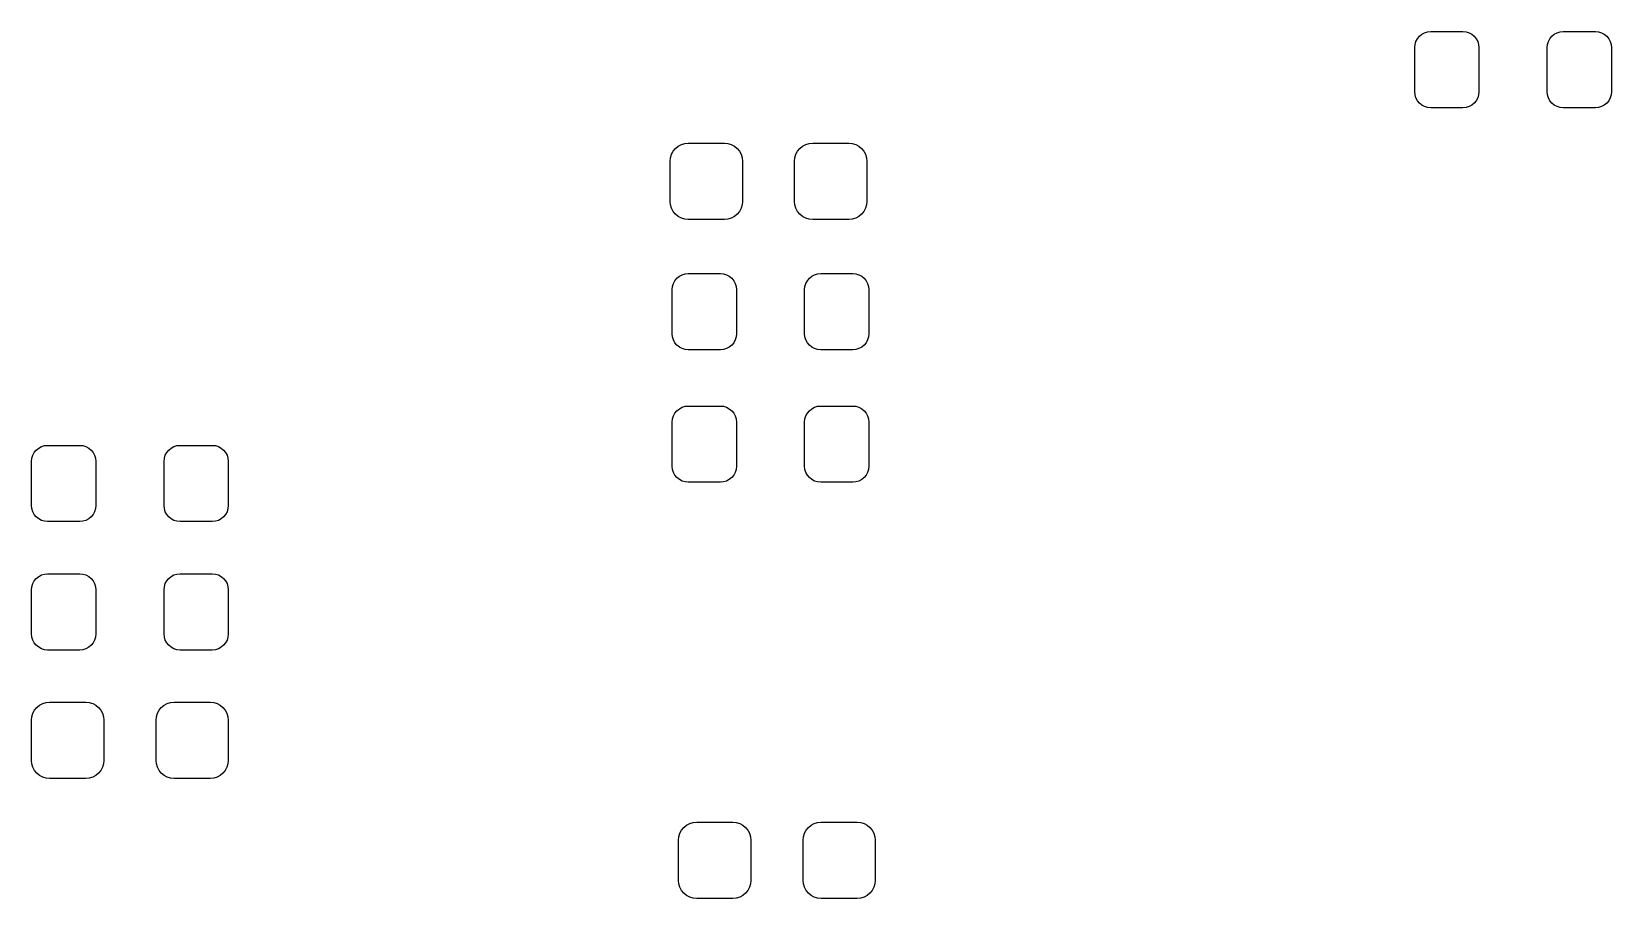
# Model space of a CAD drawing. Extents: x 107 to 210, y -143 to -92.
# Drawn here: x 106.57 to 126.25, y -117.38 to -106.58 of the extents above; entities that cross this region are included whole.
import ezdxf

# ---------------------------------------------------------------- set-up
doc = ezdxf.new("R2010")
doc.units = 0
doc.layers.add('BLACK', color=7, linetype='CONTINUOUS')

msp = doc.modelspace()

# ---------------------------------------------------------------- linework, layer by layer
at = {"layer": 'BLACK', "linetype": 'CONTINUOUS'}
for p, q in [((123.815, -106.698), (123.834, -106.664)), ((123.834, -106.664), (123.859, -106.634)), ((123.859, -106.634), (123.889, -106.609)), ((123.889, -106.609), (123.923, -106.59)), ((123.923, -106.59), (123.961, -106.579)), ((123.961, -106.579), (124, -106.575)), ((124, -106.575), (124.4, -106.575)), ((124.4, -106.575), (124.439, -106.579)), ((124.439, -106.579), (124.477, -106.59)), ((124.477, -106.59), (124.511, -106.609)), ((124.511, -106.609), (124.541, -106.634)), ((124.541, -106.634), (124.566, -106.664)), ((124.566, -106.664), (124.585, -106.698)), ((125.465, -106.698), (125.484, -106.664)), ((125.484, -106.664), (125.509, -106.634)), ((125.509, -106.634), (125.539, -106.609)), ((125.539, -106.609), (125.573, -106.59)), ((125.573, -106.59), (125.611, -106.579)), ((125.611, -106.579), (125.65, -106.575)), ((125.65, -106.575), (126.05, -106.575)), ((126.05, -106.575), (126.089, -106.579)), ((126.089, -106.579), (126.127, -106.59)), ((126.127, -106.59), (126.161, -106.609)), ((126.161, -106.609), (126.191, -106.634)), ((126.191, -106.634), (126.216, -106.664)), ((126.216, -106.664), (126.235, -106.698)), ((123.8, -106.775), (123.804, -106.736)), ((123.8, -107.325), (123.8, -106.775)), ((123.804, -106.736), (123.815, -106.698)), ((124.585, -106.698), (124.596, -106.736)), ((124.596, -106.736), (124.6, -106.775)), ((124.6, -106.775), (124.6, -107.325)), ((125.45, -106.775), (125.454, -106.736)), ((125.45, -107.325), (125.45, -106.775)), ((125.454, -106.736), (125.465, -106.698)), ((126.235, -106.698), (126.246, -106.736)), ((126.246, -106.736), (126.25, -106.775)), ((126.25, -106.775), (126.25, -107.325)), ((123.804, -107.364), (123.8, -107.325)), ((123.815, -107.402), (123.804, -107.364)), ((123.834, -107.436), (123.815, -107.402)), ((123.859, -107.466), (123.834, -107.436)), ((124.566, -107.436), (124.541, -107.466)), ((124.585, -107.402), (124.566, -107.436)), ((124.596, -107.364), (124.585, -107.402)), ((124.6, -107.325), (124.596, -107.364)), ((125.454, -107.364), (125.45, -107.325)), ((125.465, -107.402), (125.454, -107.364)), ((125.484, -107.436), (125.465, -107.402)), ((125.509, -107.466), (125.484, -107.436)), ((126.216, -107.436), (126.191, -107.466)), ((126.235, -107.402), (126.216, -107.436)), ((126.246, -107.364), (126.235, -107.402)), ((126.25, -107.325), (126.246, -107.364)), ((123.889, -107.491), (123.859, -107.466)), ((123.923, -107.51), (123.889, -107.491)), ((123.961, -107.521), (123.923, -107.51)), ((124, -107.525), (123.961, -107.521)), ((124.4, -107.525), (124, -107.525)), ((124.439, -107.521), (124.4, -107.525)), ((124.477, -107.51), (124.439, -107.521)), ((124.511, -107.491), (124.477, -107.51)), ((124.541, -107.466), (124.511, -107.491)), ((125.539, -107.491), (125.509, -107.466)), ((125.573, -107.51), (125.539, -107.491)), ((125.611, -107.521), (125.573, -107.51)), ((125.65, -107.525), (125.611, -107.521)), ((126.05, -107.525), (125.65, -107.525)), ((126.089, -107.521), (126.05, -107.525)), ((126.127, -107.51), (126.089, -107.521)), ((126.161, -107.491), (126.127, -107.51)), ((126.191, -107.466), (126.161, -107.491)), ((114.563, -108.065), (114.591, -108.031)), ((114.591, -108.031), (114.625, -108.003)), ((114.625, -108.003), (114.664, -107.982)), ((114.664, -107.982), (114.706, -107.969)), ((114.706, -107.969), (114.75, -107.965)), ((114.75, -107.965), (115.2, -107.965)), ((115.2, -107.965), (115.244, -107.969)), ((115.244, -107.969), (115.286, -107.982)), ((115.286, -107.982), (115.325, -108.003)), ((115.325, -108.003), (115.359, -108.031)), ((115.359, -108.031), (115.387, -108.065)), ((116.113, -108.065), (116.141, -108.031)), ((116.141, -108.031), (116.175, -108.003)), ((116.175, -108.003), (116.214, -107.982)), ((116.214, -107.982), (116.256, -107.969)), ((116.256, -107.969), (116.3, -107.965)), ((116.3, -107.965), (116.75, -107.965)), ((116.75, -107.965), (116.794, -107.969)), ((116.794, -107.969), (116.836, -107.982)), ((116.836, -107.982), (116.875, -108.003)), ((116.875, -108.003), (116.909, -108.031)), ((116.909, -108.031), (116.937, -108.065)), ((114.525, -108.19), (114.529, -108.146)), ((114.525, -108.69), (114.525, -108.19)), ((114.529, -108.146), (114.542, -108.104)), ((114.542, -108.104), (114.563, -108.065)), ((115.387, -108.065), (115.408, -108.104)), ((115.408, -108.104), (115.421, -108.146)), ((115.421, -108.146), (115.425, -108.19)), ((115.425, -108.19), (115.425, -108.69)), ((116.075, -108.19), (116.079, -108.146)), ((116.075, -108.69), (116.075, -108.19)), ((116.079, -108.146), (116.092, -108.104)), ((116.092, -108.104), (116.113, -108.065)), ((116.937, -108.065), (116.958, -108.104)), ((116.958, -108.104), (116.971, -108.146)), ((116.971, -108.146), (116.975, -108.19)), ((116.975, -108.19), (116.975, -108.69)), ((114.529, -108.734), (114.525, -108.69)), ((114.542, -108.776), (114.529, -108.734)), ((114.563, -108.815), (114.542, -108.776)), ((114.591, -108.849), (114.563, -108.815)), ((115.387, -108.815), (115.359, -108.849)), ((115.408, -108.776), (115.387, -108.815)), ((115.421, -108.734), (115.408, -108.776)), ((115.425, -108.69), (115.421, -108.734)), ((116.079, -108.734), (116.075, -108.69)), ((116.092, -108.776), (116.079, -108.734)), ((116.113, -108.815), (116.092, -108.776)), ((116.141, -108.849), (116.113, -108.815)), ((116.937, -108.815), (116.909, -108.849)), ((116.958, -108.776), (116.937, -108.815)), ((116.971, -108.734), (116.958, -108.776)), ((116.975, -108.69), (116.971, -108.734)), ((114.625, -108.877), (114.591, -108.849)), ((114.664, -108.898), (114.625, -108.877)), ((114.706, -108.911), (114.664, -108.898)), ((114.75, -108.915), (114.706, -108.911)), ((115.2, -108.915), (114.75, -108.915)), ((115.244, -108.911), (115.2, -108.915)), ((115.286, -108.898), (115.244, -108.911)), ((115.325, -108.877), (115.286, -108.898)), ((115.359, -108.849), (115.325, -108.877)), ((116.175, -108.877), (116.141, -108.849)), ((116.214, -108.898), (116.175, -108.877)), ((116.256, -108.911), (116.214, -108.898)), ((116.3, -108.915), (116.256, -108.911)), ((116.75, -108.915), (116.3, -108.915)), ((116.794, -108.911), (116.75, -108.915)), ((116.836, -108.898), (116.794, -108.911)), ((116.875, -108.877), (116.836, -108.898)), ((116.909, -108.849), (116.875, -108.877)), ((114.639, -109.624), (114.673, -109.605)), ((114.673, -109.605), (114.711, -109.594)), ((114.711, -109.594), (114.75, -109.59)), ((114.75, -109.59), (115.15, -109.59)), ((115.15, -109.59), (115.189, -109.594)), ((115.189, -109.594), (115.227, -109.605)), ((115.227, -109.605), (115.261, -109.624)), ((116.289, -109.624), (116.323, -109.605)), ((116.323, -109.605), (116.361, -109.594)), ((116.361, -109.594), (116.4, -109.59)), ((116.4, -109.59), (116.8, -109.59)), ((116.8, -109.59), (116.839, -109.594)), ((116.839, -109.594), (116.877, -109.605)), ((116.877, -109.605), (116.911, -109.624)), ((114.55, -109.79), (114.554, -109.751)), ((114.55, -110.34), (114.55, -109.79)), ((114.554, -109.751), (114.565, -109.713)), ((114.565, -109.713), (114.584, -109.679)), ((114.584, -109.679), (114.609, -109.649)), ((114.609, -109.649), (114.639, -109.624)), ((115.261, -109.624), (115.291, -109.649)), ((115.291, -109.649), (115.316, -109.679)), ((115.316, -109.679), (115.335, -109.713)), ((115.335, -109.713), (115.346, -109.751)), ((115.346, -109.751), (115.35, -109.79)), ((115.35, -109.79), (115.35, -110.34)), ((116.2, -109.79), (116.204, -109.751)), ((116.2, -110.34), (116.2, -109.79)), ((116.204, -109.751), (116.215, -109.713)), ((116.215, -109.713), (116.234, -109.679)), ((116.234, -109.679), (116.259, -109.649)), ((116.259, -109.649), (116.289, -109.624)), ((116.911, -109.624), (116.941, -109.649)), ((116.941, -109.649), (116.966, -109.679)), ((116.966, -109.679), (116.985, -109.713)), ((116.985, -109.713), (116.996, -109.751)), ((116.996, -109.751), (117, -109.79)), ((117, -109.79), (117, -110.34)), ((114.554, -110.379), (114.55, -110.34)), ((114.565, -110.417), (114.554, -110.379)), ((115.346, -110.379), (115.335, -110.417)), ((115.35, -110.34), (115.346, -110.379)), ((116.204, -110.379), (116.2, -110.34)), ((116.215, -110.417), (116.204, -110.379)), ((116.996, -110.379), (116.985, -110.417)), ((117, -110.34), (116.996, -110.379)), ((114.584, -110.451), (114.565, -110.417)), ((114.609, -110.481), (114.584, -110.451)), ((114.639, -110.506), (114.609, -110.481)), ((114.673, -110.525), (114.639, -110.506)), ((114.711, -110.536), (114.673, -110.525)), ((114.75, -110.54), (114.711, -110.536)), ((115.15, -110.54), (114.75, -110.54)), ((115.189, -110.536), (115.15, -110.54)), ((115.227, -110.525), (115.189, -110.536)), ((115.261, -110.506), (115.227, -110.525)), ((115.291, -110.481), (115.261, -110.506)), ((115.316, -110.451), (115.291, -110.481)), ((115.335, -110.417), (115.316, -110.451)), ((116.234, -110.451), (116.215, -110.417)), ((116.259, -110.481), (116.234, -110.451)), ((116.289, -110.506), (116.259, -110.481)), ((116.323, -110.525), (116.289, -110.506)), ((116.361, -110.536), (116.323, -110.525)), ((116.4, -110.54), (116.361, -110.536)), ((116.8, -110.54), (116.4, -110.54)), ((116.839, -110.536), (116.8, -110.54)), ((116.877, -110.525), (116.839, -110.536)), ((116.911, -110.506), (116.877, -110.525)), ((116.941, -110.481), (116.911, -110.506)), ((116.966, -110.451), (116.941, -110.481)), ((116.985, -110.417), (116.966, -110.451)), ((114.554, -111.401), (114.565, -111.363)), ((114.565, -111.363), (114.584, -111.329)), ((114.584, -111.329), (114.609, -111.299)), ((114.609, -111.299), (114.639, -111.274)), ((114.639, -111.274), (114.673, -111.255)), ((114.673, -111.255), (114.711, -111.244)), ((114.711, -111.244), (114.75, -111.24)), ((114.75, -111.24), (115.15, -111.24)), ((115.15, -111.24), (115.189, -111.244)), ((115.189, -111.244), (115.227, -111.255)), ((115.227, -111.255), (115.261, -111.274)), ((115.261, -111.274), (115.291, -111.299)), ((115.291, -111.299), (115.316, -111.329)), ((115.316, -111.329), (115.335, -111.363)), ((115.335, -111.363), (115.346, -111.401)), ((116.204, -111.401), (116.215, -111.363)), ((116.215, -111.363), (116.234, -111.329)), ((116.234, -111.329), (116.259, -111.299)), ((116.259, -111.299), (116.289, -111.274)), ((116.289, -111.274), (116.323, -111.255)), ((116.323, -111.255), (116.361, -111.244)), ((116.361, -111.244), (116.4, -111.24)), ((116.4, -111.24), (116.8, -111.24)), ((116.8, -111.24), (116.839, -111.244)), ((116.839, -111.244), (116.877, -111.255)), ((116.877, -111.255), (116.911, -111.274)), ((116.911, -111.274), (116.941, -111.299)), ((116.941, -111.299), (116.966, -111.329)), ((116.966, -111.329), (116.985, -111.363)), ((116.985, -111.363), (116.996, -111.401)), ((114.55, -111.44), (114.554, -111.401)), ((114.55, -111.99), (114.55, -111.44)), ((115.346, -111.401), (115.35, -111.44)), ((115.35, -111.44), (115.35, -111.99)), ((116.2, -111.44), (116.204, -111.401)), ((116.2, -111.99), (116.2, -111.44)), ((116.996, -111.401), (117, -111.44)), ((117, -111.44), (117, -111.99)), ((106.629, -111.789), (106.659, -111.764)), ((106.659, -111.764), (106.693, -111.745)), ((106.693, -111.745), (106.731, -111.734)), ((106.731, -111.734), (106.77, -111.73)), ((106.77, -111.73), (107.17, -111.73)), ((107.17, -111.73), (107.209, -111.734)), ((107.209, -111.734), (107.247, -111.745)), ((107.247, -111.745), (107.281, -111.764)), ((107.281, -111.764), (107.311, -111.789)), ((108.279, -111.789), (108.309, -111.764)), ((108.309, -111.764), (108.343, -111.745)), ((108.343, -111.745), (108.381, -111.734)), ((108.381, -111.734), (108.42, -111.73)), ((108.42, -111.73), (108.82, -111.73)), ((108.82, -111.73), (108.859, -111.734)), ((108.859, -111.734), (108.897, -111.745)), ((108.897, -111.745), (108.931, -111.764)), ((108.931, -111.764), (108.961, -111.789)), ((106.57, -111.93), (106.574, -111.891)), ((106.57, -112.48), (106.57, -111.93)), ((106.574, -111.891), (106.585, -111.853)), ((106.585, -111.853), (106.604, -111.819)), ((106.604, -111.819), (106.629, -111.789)), ((107.311, -111.789), (107.336, -111.819)), ((107.336, -111.819), (107.355, -111.853)), ((107.355, -111.853), (107.366, -111.891)), ((107.366, -111.891), (107.37, -111.93)), ((107.37, -111.93), (107.37, -112.48)), ((108.22, -111.93), (108.224, -111.891)), ((108.22, -112.48), (108.22, -111.93)), ((108.224, -111.891), (108.235, -111.853)), ((108.235, -111.853), (108.254, -111.819)), ((108.254, -111.819), (108.279, -111.789)), ((108.961, -111.789), (108.986, -111.819)), ((108.986, -111.819), (109.005, -111.853)), ((109.005, -111.853), (109.016, -111.891)), ((109.016, -111.891), (109.02, -111.93)), ((109.02, -111.93), (109.02, -112.48)), ((114.554, -112.029), (114.55, -111.99)), ((114.565, -112.067), (114.554, -112.029)), ((114.584, -112.101), (114.565, -112.067)), ((114.609, -112.131), (114.584, -112.101)), ((114.639, -112.156), (114.609, -112.131)), ((114.673, -112.175), (114.639, -112.156)), ((114.711, -112.186), (114.673, -112.175)), ((115.227, -112.175), (115.189, -112.186)), ((115.261, -112.156), (115.227, -112.175)), ((115.291, -112.131), (115.261, -112.156)), ((115.316, -112.101), (115.291, -112.131)), ((115.335, -112.067), (115.316, -112.101)), ((115.346, -112.029), (115.335, -112.067)), ((115.35, -111.99), (115.346, -112.029)), ((116.204, -112.029), (116.2, -111.99)), ((116.215, -112.067), (116.204, -112.029)), ((116.234, -112.101), (116.215, -112.067)), ((116.259, -112.131), (116.234, -112.101)), ((116.289, -112.156), (116.259, -112.131)), ((116.323, -112.175), (116.289, -112.156)), ((116.361, -112.186), (116.323, -112.175)), ((116.877, -112.175), (116.839, -112.186)), ((116.911, -112.156), (116.877, -112.175)), ((116.941, -112.131), (116.911, -112.156)), ((116.966, -112.101), (116.941, -112.131)), ((116.985, -112.067), (116.966, -112.101)), ((116.996, -112.029), (116.985, -112.067)), ((117, -111.99), (116.996, -112.029)), ((114.75, -112.19), (114.711, -112.186)), ((115.15, -112.19), (114.75, -112.19)), ((115.189, -112.186), (115.15, -112.19)), ((116.4, -112.19), (116.361, -112.186)), ((116.8, -112.19), (116.4, -112.19)), ((116.839, -112.186), (116.8, -112.19)), ((106.574, -112.519), (106.57, -112.48)), ((106.585, -112.557), (106.574, -112.519)), ((106.604, -112.591), (106.585, -112.557)), ((107.355, -112.557), (107.336, -112.591)), ((107.366, -112.519), (107.355, -112.557)), ((107.37, -112.48), (107.366, -112.519)), ((108.224, -112.519), (108.22, -112.48)), ((108.235, -112.557), (108.224, -112.519)), ((108.254, -112.591), (108.235, -112.557)), ((109.005, -112.557), (108.986, -112.591)), ((109.016, -112.519), (109.005, -112.557)), ((109.02, -112.48), (109.016, -112.519)), ((106.629, -112.621), (106.604, -112.591)), ((106.659, -112.646), (106.629, -112.621)), ((106.693, -112.665), (106.659, -112.646)), ((106.731, -112.676), (106.693, -112.665)), ((106.77, -112.68), (106.731, -112.676)), ((107.17, -112.68), (106.77, -112.68)), ((107.209, -112.676), (107.17, -112.68)), ((107.247, -112.665), (107.209, -112.676)), ((107.281, -112.646), (107.247, -112.665)), ((107.311, -112.621), (107.281, -112.646)), ((107.336, -112.591), (107.311, -112.621)), ((108.279, -112.621), (108.254, -112.591)), ((108.309, -112.646), (108.279, -112.621)), ((108.343, -112.665), (108.309, -112.646)), ((108.381, -112.676), (108.343, -112.665)), ((108.42, -112.68), (108.381, -112.676)), ((108.82, -112.68), (108.42, -112.68)), ((108.859, -112.676), (108.82, -112.68)), ((108.897, -112.665), (108.859, -112.676)), ((108.931, -112.646), (108.897, -112.665)), ((108.961, -112.621), (108.931, -112.646)), ((108.986, -112.591), (108.961, -112.621)), ((106.659, -113.364), (106.693, -113.345)), ((106.693, -113.345), (106.731, -113.334)), ((106.731, -113.334), (106.77, -113.33)), ((106.77, -113.33), (107.17, -113.33)), ((107.17, -113.33), (107.209, -113.334)), ((107.209, -113.334), (107.247, -113.345)), ((107.247, -113.345), (107.281, -113.364)), ((108.309, -113.364), (108.343, -113.345)), ((108.343, -113.345), (108.381, -113.334)), ((108.381, -113.334), (108.42, -113.33)), ((108.42, -113.33), (108.82, -113.33)), ((108.82, -113.33), (108.859, -113.334)), ((108.859, -113.334), (108.897, -113.345)), ((108.897, -113.345), (108.931, -113.364)), ((106.57, -113.53), (106.574, -113.491)), ((106.57, -114.08), (106.57, -113.53)), ((106.574, -113.491), (106.585, -113.453)), ((106.585, -113.453), (106.604, -113.419)), ((106.604, -113.419), (106.629, -113.389)), ((106.629, -113.389), (106.659, -113.364)), ((107.281, -113.364), (107.311, -113.389)), ((107.311, -113.389), (107.336, -113.419)), ((107.336, -113.419), (107.355, -113.453)), ((107.355, -113.453), (107.366, -113.491)), ((107.366, -113.491), (107.37, -113.53)), ((107.37, -113.53), (107.37, -114.08)), ((108.22, -113.53), (108.224, -113.491)), ((108.22, -114.08), (108.22, -113.53)), ((108.224, -113.491), (108.235, -113.453)), ((108.235, -113.453), (108.254, -113.419)), ((108.254, -113.419), (108.279, -113.389)), ((108.279, -113.389), (108.309, -113.364)), ((108.931, -113.364), (108.961, -113.389)), ((108.961, -113.389), (108.986, -113.419)), ((108.986, -113.419), (109.005, -113.453)), ((109.005, -113.453), (109.016, -113.491)), ((109.016, -113.491), (109.02, -113.53)), ((109.02, -113.53), (109.02, -114.08)), ((106.574, -114.119), (106.57, -114.08)), ((106.585, -114.157), (106.574, -114.119)), ((107.366, -114.119), (107.355, -114.157)), ((107.37, -114.08), (107.366, -114.119)), ((108.224, -114.119), (108.22, -114.08)), ((108.235, -114.157), (108.224, -114.119)), ((109.016, -114.119), (109.005, -114.157)), ((109.02, -114.08), (109.016, -114.119)), ((106.604, -114.191), (106.585, -114.157)), ((106.629, -114.221), (106.604, -114.191)), ((106.659, -114.246), (106.629, -114.221)), ((106.693, -114.265), (106.659, -114.246)), ((106.731, -114.276), (106.693, -114.265)), ((106.77, -114.28), (106.731, -114.276)), ((107.17, -114.28), (106.77, -114.28)), ((107.209, -114.276), (107.17, -114.28)), ((107.247, -114.265), (107.209, -114.276)), ((107.281, -114.246), (107.247, -114.265)), ((107.311, -114.221), (107.281, -114.246)), ((107.336, -114.191), (107.311, -114.221)), ((107.355, -114.157), (107.336, -114.191)), ((108.254, -114.191), (108.235, -114.157)), ((108.279, -114.221), (108.254, -114.191)), ((108.309, -114.246), (108.279, -114.221)), ((108.343, -114.265), (108.309, -114.246)), ((108.381, -114.276), (108.343, -114.265)), ((108.42, -114.28), (108.381, -114.276)), ((108.82, -114.28), (108.42, -114.28)), ((108.859, -114.276), (108.82, -114.28)), ((108.897, -114.265), (108.859, -114.276)), ((108.931, -114.246), (108.897, -114.265)), ((108.961, -114.221), (108.931, -114.246)), ((108.986, -114.191), (108.961, -114.221)), ((109.005, -114.157), (108.986, -114.191)), ((106.751, -114.934), (106.795, -114.93)), ((106.795, -114.93), (107.245, -114.93)), ((107.245, -114.93), (107.289, -114.934)), ((108.301, -114.934), (108.345, -114.93)), ((108.345, -114.93), (108.795, -114.93)), ((108.795, -114.93), (108.839, -114.934)), ((106.57, -115.155), (106.574, -115.111)), ((106.574, -115.111), (106.587, -115.069)), ((106.587, -115.069), (106.608, -115.03)), ((106.608, -115.03), (106.636, -114.996)), ((106.636, -114.996), (106.67, -114.968)), ((106.67, -114.968), (106.709, -114.947)), ((106.709, -114.947), (106.751, -114.934)), ((107.289, -114.934), (107.331, -114.947)), ((107.331, -114.947), (107.37, -114.968)), ((107.37, -114.968), (107.404, -114.996)), ((107.404, -114.996), (107.432, -115.03)), ((107.432, -115.03), (107.453, -115.069)), ((107.453, -115.069), (107.466, -115.111)), ((107.466, -115.111), (107.47, -115.155)), ((108.12, -115.155), (108.124, -115.111)), ((108.124, -115.111), (108.137, -115.069)), ((108.137, -115.069), (108.158, -115.03)), ((108.158, -115.03), (108.186, -114.996)), ((108.186, -114.996), (108.22, -114.968)), ((108.22, -114.968), (108.259, -114.947)), ((108.259, -114.947), (108.301, -114.934)), ((108.839, -114.934), (108.881, -114.947)), ((108.881, -114.947), (108.92, -114.968)), ((108.92, -114.968), (108.954, -114.996)), ((108.954, -114.996), (108.982, -115.03)), ((108.982, -115.03), (109.003, -115.069)), ((109.003, -115.069), (109.016, -115.111)), ((109.016, -115.111), (109.02, -115.155)), ((106.57, -115.655), (106.57, -115.155)), ((107.47, -115.155), (107.47, -115.655)), ((108.12, -115.655), (108.12, -115.155)), ((109.02, -115.155), (109.02, -115.655)), ((106.574, -115.699), (106.57, -115.655)), ((106.587, -115.741), (106.574, -115.699)), ((107.466, -115.699), (107.453, -115.741)), ((107.47, -115.655), (107.466, -115.699)), ((108.124, -115.699), (108.12, -115.655)), ((108.137, -115.741), (108.124, -115.699)), ((109.016, -115.699), (109.003, -115.741)), ((109.02, -115.655), (109.016, -115.699)), ((106.608, -115.78), (106.587, -115.741)), ((106.636, -115.814), (106.608, -115.78)), ((106.67, -115.842), (106.636, -115.814)), ((106.709, -115.863), (106.67, -115.842)), ((106.751, -115.876), (106.709, -115.863)), ((106.795, -115.88), (106.751, -115.876)), ((107.245, -115.88), (106.795, -115.88)), ((107.289, -115.876), (107.245, -115.88)), ((107.331, -115.863), (107.289, -115.876)), ((107.37, -115.842), (107.331, -115.863)), ((107.404, -115.814), (107.37, -115.842)), ((107.432, -115.78), (107.404, -115.814)), ((107.453, -115.741), (107.432, -115.78)), ((108.158, -115.78), (108.137, -115.741)), ((108.186, -115.814), (108.158, -115.78)), ((108.22, -115.842), (108.186, -115.814)), ((108.259, -115.863), (108.22, -115.842)), ((108.301, -115.876), (108.259, -115.863)), ((108.345, -115.88), (108.301, -115.876)), ((108.795, -115.88), (108.345, -115.88)), ((108.839, -115.876), (108.795, -115.88)), ((108.881, -115.863), (108.839, -115.876)), ((108.92, -115.842), (108.881, -115.863)), ((108.954, -115.814), (108.92, -115.842)), ((108.982, -115.78), (108.954, -115.814)), ((109.003, -115.741), (108.982, -115.78)), ((114.668, -116.525), (114.696, -116.491)), ((114.696, -116.491), (114.73, -116.463)), ((114.73, -116.463), (114.769, -116.442)), ((114.769, -116.442), (114.811, -116.429)), ((114.811, -116.429), (114.855, -116.425)), ((114.855, -116.425), (115.305, -116.425)), ((115.305, -116.425), (115.349, -116.429)), ((115.349, -116.429), (115.391, -116.442)), ((115.391, -116.442), (115.43, -116.463)), ((115.43, -116.463), (115.464, -116.491)), ((115.464, -116.491), (115.492, -116.525)), ((116.218, -116.525), (116.246, -116.491)), ((116.246, -116.491), (116.28, -116.463)), ((116.28, -116.463), (116.319, -116.442)), ((116.319, -116.442), (116.361, -116.429)), ((116.361, -116.429), (116.405, -116.425)), ((116.405, -116.425), (116.855, -116.425)), ((116.855, -116.425), (116.899, -116.429)), ((116.899, -116.429), (116.941, -116.442)), ((116.941, -116.442), (116.98, -116.463)), ((116.98, -116.463), (117.014, -116.491)), ((117.014, -116.491), (117.042, -116.525)), ((114.63, -116.65), (114.634, -116.606)), ((114.63, -117.15), (114.63, -116.65)), ((114.634, -116.606), (114.647, -116.564)), ((114.647, -116.564), (114.668, -116.525)), ((115.492, -116.525), (115.513, -116.564)), ((115.513, -116.564), (115.526, -116.606)), ((115.526, -116.606), (115.53, -116.65)), ((115.53, -116.65), (115.53, -117.15)), ((116.18, -116.65), (116.184, -116.606)), ((116.18, -117.15), (116.18, -116.65)), ((116.184, -116.606), (116.197, -116.564)), ((116.197, -116.564), (116.218, -116.525)), ((117.042, -116.525), (117.063, -116.564)), ((117.063, -116.564), (117.076, -116.606)), ((117.076, -116.606), (117.08, -116.65)), ((117.08, -116.65), (117.08, -117.15)), ((114.634, -117.194), (114.63, -117.15)), ((114.647, -117.236), (114.634, -117.194)), ((114.668, -117.275), (114.647, -117.236)), ((114.696, -117.309), (114.668, -117.275)), ((115.492, -117.275), (115.464, -117.309)), ((115.513, -117.236), (115.492, -117.275)), ((115.526, -117.194), (115.513, -117.236)), ((115.53, -117.15), (115.526, -117.194)), ((116.184, -117.194), (116.18, -117.15)), ((116.197, -117.236), (116.184, -117.194)), ((116.218, -117.275), (116.197, -117.236)), ((116.246, -117.309), (116.218, -117.275)), ((117.042, -117.275), (117.014, -117.309)), ((117.063, -117.236), (117.042, -117.275)), ((117.076, -117.194), (117.063, -117.236)), ((117.08, -117.15), (117.076, -117.194)), ((114.73, -117.337), (114.696, -117.309)), ((114.769, -117.358), (114.73, -117.337)), ((114.811, -117.371), (114.769, -117.358)), ((114.855, -117.375), (114.811, -117.371)), ((115.305, -117.375), (114.855, -117.375)), ((115.349, -117.371), (115.305, -117.375)), ((115.391, -117.358), (115.349, -117.371)), ((115.43, -117.337), (115.391, -117.358)), ((115.464, -117.309), (115.43, -117.337)), ((116.28, -117.337), (116.246, -117.309)), ((116.319, -117.358), (116.28, -117.337)), ((116.361, -117.371), (116.319, -117.358)), ((116.405, -117.375), (116.361, -117.371)), ((116.855, -117.375), (116.405, -117.375)), ((116.899, -117.371), (116.855, -117.375)), ((116.941, -117.358), (116.899, -117.371)), ((116.98, -117.337), (116.941, -117.358)), ((117.014, -117.309), (116.98, -117.337))]:
    msp.add_line(p, q, dxfattribs=at)

doc.saveas('drawing.dxf')
